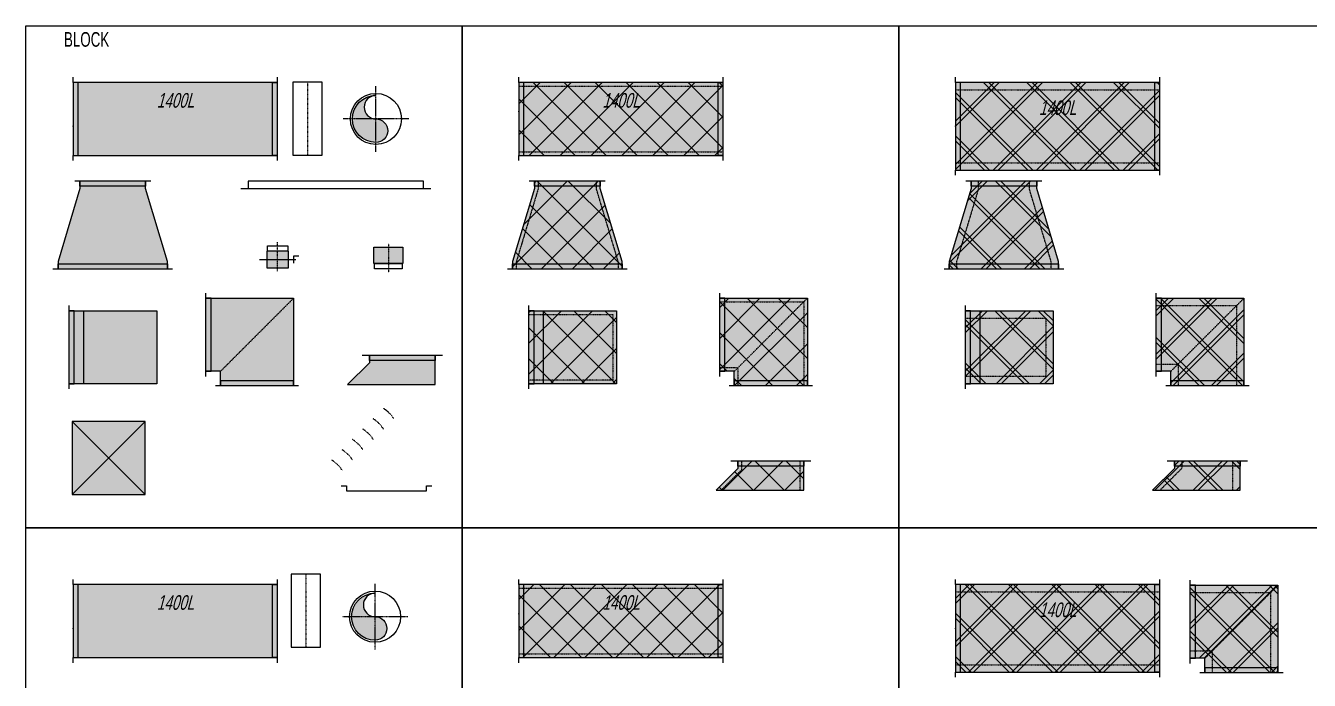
# Model space of a CAD drawing. Header units: millimetres. Extents: x 127492 to 142443, y 116686 to 152629.
# Drawn here: x 127492 to 136284, y 148148 to 152629 of the extents above; entities that cross this region are included whole.
import ezdxf

# ---------------------------------------------------------------- set-up
doc = ezdxf.new("R2010")
doc.units = ezdxf.units.MM
for name, pattern in [('Ins', [1, 0.5, -0.5]), ('SCEN', [9, 6, -1, 1, -1]), ('Vsdd', [3.55, 1.5, -0.85, 0.35, -0.85])]:
    doc.linetypes.add(name, pattern=pattern)
doc.layers.get('0').update_dxf_attribs({"lineweight": 0})
doc.layers.get('Defpoints').update_dxf_attribs({"lineweight": 0})
for name, color, linetype, lineweight in [('Hvac-SAGrille', 160, 'Continuous', 9), ('Hvac-Text', 3, 'Continuous', 0), ('Hvacduct-Flange', 8, 'Continuous', 0), ('Hvacduct-ra', 210, 'Continuous', 18), ('Hvacduct-ra-Shading', 223, 'Continuous', 0), ('Hvacduct-sa', 160, 'Continuous', 25), ('Hvacduct-sa-Shading', 163, 'Continuous', 18), ('Hvacduct-Text', 7, 'Continuous', 0), ('Hvacduct-TurningVanes', 1, 'Continuous', 0)]:
    doc.layers.add(name, color=color, linetype=linetype, lineweight=lineweight)
doc.layers.add('Hvacduct-Length', color=7, linetype='Continuous', lineweight=0, plot=False)
doc.layers.add('Hvacins', color=118, linetype='Ins')
doc.layers.add('HvacInsulation IN', color=118, linetype='Ins')
doc.styles.add('HVACS', font='ARIALN.TTF', dxfattribs={"width": 0.8})
doc.styles.add('HVACSI', font='ARIALN.TTF', dxfattribs={"width": 0.8, "oblique": 15})
doc.dimstyles.new('Check', dxfattribs={"dimtxt": 100, "dimasz": 1, "dimexe": 2, "dimexo": 0.63, "dimgap": 0.63, "dimtad": 1, "dimdec": 0, "dimrnd": 5, "dimzin": 0, "dimdsep": 46, "dimtxsty": 'HVACSI', "dimblk": 'DOT', "dimcen": 0, "dimse1": 1, "dimse2": 1, "dimsd1": 1, "dimsd2": 1, "dimclrd": 1, "dimclre": 1, "dimclrt": 256, "dimadec": 0, "dimazin": 0, "dimtfac": 1, "dimtdec": 0, "dimtofl": 0, "dimtmove": 0, "dimatfit": 3, "dimfxl": 1, "dimtolj": 1, "dimtzin": 0, "dimarcsym": 0})
pattern_1 = [(45, (-2e-11, -200), (-106.066, 106.066), []), (135, (-2e-11, -200), (-106.066, -106.066), [])]
pattern_2 = [(45, (0, 0), (-106.066, 106.066), []), (135, (0, 0), (-106.066, -106.066), [])]
pattern_3 = [(135, (0, 0), (-148.492, -148.492), []), (135, (35, 0), (-148.492, -148.492), []), (45, (0, 0), (-148.492, 148.492), []), (45, (35, 0), (-148.492, 148.492), [])]
pattern_4 = [(135, (0, 300), (-148.49, -148.49), []), (135, (35, 300), (-148.49, -148.49), []), (45, (0, 300), (-148.49, 148.49), []), (45, (35, 300), (-148.49, 148.49), [])]

# ---------------------------------------------------------------- blocks, each defined once
blk = doc.blocks.new('*U118')
at = {"layer": 'Hvacduct-sa-Shading'}
h = blk.add_hatch(color=256, dxfattribs=at)
h.dxf.hatch_style = 1
h.paths.add_polyline_path([(0, 0), (500, 0), (500, 500), (0, 500)])
at = {"color": 0}
blk.add_lwpolyline([(0, 0), (500, 0), (500, 500), (0, 500)], close=True, dxfattribs=at)
at = {"color": 8}
blk.add_solid([(0, 500), (0, 0), (139.7, 85.3), (500, 0)], dxfattribs=at)
at = {"layer": 'Hvacduct-sa', "color": 1}
for p, q in [((0, 0), (500, 500)), ((0, 500), (500, 0))]:
    blk.add_line(p, q, dxfattribs=at)
blk = doc.blocks.new('*U76')
blk.add_line((-50, -50), (1250, -50))
blk.add_lwpolyline([(0, 0), (0, -50), (1200, -50), (1200, 0)], close=True)
blk = doc.blocks.new('*U279')
at = {"layer": 'Hvacduct-sa-Shading'}
h = blk.add_hatch(color=256, dxfattribs=at)
h.dxf.hatch_style = 2
h.paths.add_polyline_path([(450, -200), (450, -50), (450, 0), (0, 0), (0, -50), (-150, -200)])
at = {"color": 0, "linetype": 'Continuous', "flags": 128}
blk.add_lwpolyline([(450, -200), (450, -50), (450, 0), (0, 0), (0, -50), (-150, -200)], close=True, dxfattribs=at)
at = {"color": 8, "linetype": 'Continuous', "flags": 128}
blk.add_lwpolyline([(500, 0), (450, 0), (450, -35), (0, -35), (0, 0), (-50, 0)], dxfattribs=at)
blk = doc.blocks.new('*U82')
at = {"color": 1, "linetype": 'Vsdd'}
blk.add_line((0, 500), (0, 0), dxfattribs=at)
blk.add_lwpolyline([(-100, 0), (100, 0), (100, 500), (-100, 500)], close=True)
blk = doc.blocks.new('DuctShadow')
h = blk.add_hatch(color=8)
h.dxf.hatch_style = 1
edge = h.paths.add_edge_path()
edge.add_arc((0, 80.5), 80.5, 90, 270)
edge.add_arc((0, -80.5), 80.5, -90, 90, ccw=False)
edge.add_arc((0, 0), 161, 90, 270, ccw=False)
at = {"color": 1, "linetype": 'SCEN'}
for p, q in [((0, -225), (0, 225)), ((225, 0), (-225, 0))]:
    blk.add_line(p, q, dxfattribs=at)
at = {"color": 1}
blk.add_lwpolyline([(0, 161, 1), (0, 0, -1), (0, -161, -1)], format="xyb", close=True, dxfattribs=at)
at = {"color": 0, "linetype": 'Continuous'}
blk.add_circle((0, 0), 175, dxfattribs=at)
blk = doc.blocks.new('*D196')
at = {"layer": 'Defpoints', "color": 0, "transparency": 16777216}
for p in [(1400, -175.3), (0, -250), (1400, -250)]:
    blk.add_point(p, dxfattribs=at)
at = {"layer": 'Hvacduct-Length', "transparency": 16777216, "insert": (700, -123.6), "char_height": 100, "attachment_point": 5, "style": 'HVACSI'}
blk.add_mtext('\\A1;1400L', dxfattribs=at)
blk = doc.blocks.new('_Dot')
at = {"color": 0, "linetype": 'ByBlock', "lineweight": -2}
blk.add_line((-0.5, 0), (-1, 0), dxfattribs=at)
at = {"color": 0, "linetype": 'ByBlock', "const_width": 0.5}
blk.add_lwpolyline([(-0.25, 0, 1), (0.25, 0, 1)], format="xyb", close=True, dxfattribs=at)
blk = doc.blocks.new('*D430')
at = {"layer": 'Defpoints', "color": 0, "transparency": 16777216}
for p in [(1400, -175.3), (0, -250), (1400, -250)]:
    blk.add_point(p, dxfattribs=at)
at = {"layer": 'Hvacduct-Length', "transparency": 16777216, "insert": (700, -123.6), "char_height": 100, "attachment_point": 5, "style": 'HVACSI'}
blk.add_mtext('\\A1;1400L', dxfattribs=at)
blk = doc.blocks.new('*U183')
at = {"layer": 'Hvacduct-sa-Shading'}
h = blk.add_hatch(color=256, dxfattribs=at)
h.dxf.hatch_style = 1
h.paths.add_polyline_path([(375, 0), (375, 50), (225, 550), (225, 600), (-225, 600), (-225, 550), (-375, 50), (-375, 0)])
at = {"color": 0, "linetype": 'Continuous', "flags": 128}
blk.add_lwpolyline([(375, 0), (375, 50), (225, 550), (225, 600), (-225, 600), (-225, 550), (-375, 50), (-375, 0)], close=True, dxfattribs=at)
at = {"color": 8, "linetype": 'Continuous', "flags": 128}
for points in [[(260, 600), (225, 600), (225, 565), (-225, 565), (-225, 600), (-260, 600)], [(-410, 0), (-375, 0), (-375, 35), (375, 35), (375, 0), (410, 0)]]:
    blk.add_lwpolyline(points, dxfattribs=at)
blk = doc.blocks.new('*U427')
at = {"layer": 'Hvacduct-sa-Shading'}
h = blk.add_hatch(color=256, dxfattribs=at)
h.dxf.hatch_style = 1
h.paths.add_polyline_path([(375, 0), (375, 50), (225, 550), (225, 600), (-225, 600), (-225, 550), (-375, 50), (-375, 0)])
at = {"layer": 'HvacInsulation IN'}
h = blk.add_hatch(dxfattribs=at)
h.set_pattern_fill('INS25I', color=256, style=0, pattern_type=2)
h.set_pattern_definition(pattern_2)
h.paths.add_polyline_path([(375, 0), (375, 50), (225, 550), (225, 600), (-225, 600), (-225, 550), (-375, 50), (-375, 0)])
at = {"color": 0, "linetype": 'Continuous', "flags": 128}
blk.add_lwpolyline([(375, 0), (375, 50), (225, 550), (225, 600), (-225, 600), (-225, 550), (-375, 50), (-375, 0)], close=True, dxfattribs=at)
at = {"color": 8, "linetype": 'Continuous', "flags": 128}
for points in [[(260, 600), (225, 600), (225, 565), (-225, 565), (-225, 600), (-260, 600)], [(-410, 0), (-375, 0), (-375, 35), (375, 35), (375, 0), (410, 0)]]:
    blk.add_lwpolyline(points, dxfattribs=at)
at = {"layer": 'Hvacins', "flags": 128}
for points in [[(-200, 600), (-200, 546.3), (-350, 46.3), (-350, 0)], [(350, 0), (350, 46.3), (200, 546.3), (200, 600)]]:
    blk.add_lwpolyline(points, dxfattribs=at)
blk = doc.blocks.new('*U185')
at = {"layer": 'Hvacduct-sa-Shading'}
h = blk.add_hatch(color=256, dxfattribs=at)
h.dxf.hatch_style = 1
h.paths.add_polyline_path([(600, 0), (0, 0), (0, 500), (600, 500)])
at = {"color": 0}
blk.add_line((100, 0), (100, 500), dxfattribs=at)
at = {"color": 8, "linetype": 'Continuous', "flags": 128}
blk.add_lwpolyline([(0, -35), (0, 0), (35, 0), (35, 500), (0, 500), (0, 535)], dxfattribs=at)
at = {"color": 0, "linetype": 'Continuous', "flags": 128}
blk.add_lwpolyline([(600, 0), (0, 0), (0, 500), (600, 500)], close=True, dxfattribs=at)
blk = doc.blocks.new('*U426')
at = {"layer": 'Hvacduct-sa-Shading'}
h = blk.add_hatch(color=256, dxfattribs=at)
h.dxf.hatch_style = 1
h.paths.add_polyline_path([(600, 0), (0, 0), (0, 500), (600, 500)])
at = {"layer": 'HvacInsulation IN'}
h = blk.add_hatch(dxfattribs=at)
h.set_pattern_fill('INS25I', color=256, style=0, pattern_type=2)
h.set_pattern_definition(pattern_2)
h.paths.add_polyline_path([(600, 0), (0, 0), (0, 500), (600, 500)])
at = {"color": 0}
blk.add_line((100, 0), (100, 500), dxfattribs=at)
at = {"color": 8, "linetype": 'Continuous', "flags": 128}
blk.add_lwpolyline([(0, -35), (0, 0), (35, 0), (35, 500), (0, 500), (0, 535)], dxfattribs=at)
at = {"color": 0, "linetype": 'Continuous', "flags": 128}
blk.add_lwpolyline([(600, 0), (0, 0), (0, 500), (600, 500)], close=True, dxfattribs=at)
at = {"layer": 'Hvacins', "flags": 128}
blk.add_lwpolyline([(0, 475), (575, 475), (575, 25), (0, 25)], dxfattribs=at)
blk = doc.blocks.new('*U188')
at = {"layer": 'Hvacduct-TurningVanes', "linetype": 'Ins'}
for centre in [(-244.9, 0), (-144.9, 0), (-44.9, 0), (55.1, 0), (155.1, 0), (255.1, 0.1)]:
    blk.add_arc(centre, 250, 348.46658, 11.54051, dxfattribs=at)
blk = doc.blocks.new('*D193')
at = {"layer": 'Defpoints', "color": 0, "transparency": 16777216}
for p in [(1400, -175.3), (0, -250), (1400, -250)]:
    blk.add_point(p, dxfattribs=at)
at = {"layer": 'Hvacduct-Length', "transparency": 16777216, "insert": (700, -123.6), "char_height": 100, "attachment_point": 5, "style": 'HVACSI'}
blk.add_mtext('\\A1;1400L', dxfattribs=at)
blk = doc.blocks.new('*D433')
at = {"layer": 'Defpoints', "color": 0, "transparency": 16777216}
for p in [(1400, -225.3), (0, -300), (1400, -300)]:
    blk.add_point(p, dxfattribs=at)
at = {"layer": 'Hvacduct-Length', "transparency": 16777216, "insert": (700, -173.6), "char_height": 100, "attachment_point": 5, "style": 'HVACSI'}
blk.add_mtext('\\A1;1400L', dxfattribs=at)
blk = doc.blocks.new('*U434')
at = {"layer": 'Hvacduct-sa-Shading'}
h = blk.add_hatch(color=256, dxfattribs=at)
h.dxf.hatch_style = 1
h.paths.add_polyline_path([(375, 0), (375, 50), (225, 550), (225, 600), (-225, 600), (-225, 550), (-375, 50), (-375, 0)])
at = {"layer": 'HvacInsulation IN'}
h = blk.add_hatch(dxfattribs=at)
h.set_pattern_fill('INS50I', color=256, style=0, pattern_type=2)
h.set_pattern_definition(pattern_3)
h.paths.add_polyline_path([(375, 0), (375, 50), (225, 550), (225, 600), (-225, 600), (-225, 550), (-375, 50), (-375, 0)])
at = {"color": 0, "linetype": 'Continuous', "flags": 128}
blk.add_lwpolyline([(375, 0), (375, 50), (225, 550), (225, 600), (-225, 600), (-225, 550), (-375, 50), (-375, 0)], close=True, dxfattribs=at)
at = {"color": 8, "linetype": 'Continuous', "flags": 128}
for points in [[(260, 600), (225, 600), (225, 565), (-225, 565), (-225, 600), (-260, 600)], [(-410, 0), (-375, 0), (-375, 35), (375, 35), (375, 0), (410, 0)]]:
    blk.add_lwpolyline(points, dxfattribs=at)
at = {"layer": 'Hvacins', "flags": 128}
for points in [[(-175, 600), (-175, 546.3), (-325, 46.3), (-325, 0)], [(325, 0), (325, 46.3), (175, 546.3), (175, 600)]]:
    blk.add_lwpolyline(points, dxfattribs=at)
blk = doc.blocks.new('*U435')
at = {"layer": 'Hvacduct-sa-Shading'}
h = blk.add_hatch(color=256, dxfattribs=at)
h.dxf.hatch_style = 1
h.paths.add_polyline_path([(600, 0), (0, 0), (0, 500), (600, 500)])
at = {"layer": 'HvacInsulation IN'}
h = blk.add_hatch(dxfattribs=at)
h.set_pattern_fill('INS50I', color=256, style=0, pattern_type=2)
h.set_pattern_definition(pattern_4)
h.paths.add_polyline_path([(600, 0), (0, 0), (0, 500), (600, 500)])
at = {"color": 0}
blk.add_line((100, 0), (100, 500), dxfattribs=at)
at = {"color": 8, "linetype": 'Continuous', "flags": 128}
blk.add_lwpolyline([(0, -35), (0, 0), (35, 0), (35, 500), (0, 500), (0, 535)], dxfattribs=at)
at = {"color": 0, "linetype": 'Continuous', "flags": 128}
blk.add_lwpolyline([(600, 0), (0, 0), (0, 500), (600, 500)], close=True, dxfattribs=at)
at = {"layer": 'Hvacins', "flags": 128}
blk.add_lwpolyline([(0, 450), (550, 450), (550, 50), (0, 50)], dxfattribs=at)
blk = doc.blocks.new('Flanged')
at = {"layer": 'Hvacduct-Flange', "color": 8, "linetype": 'Continuous', "flags": 128}
blk.add_lwpolyline([(-585, 0), (-550, 0), (-550, -35), (0, -35), (0, 0), (35, 0)], dxfattribs=at)
blk = doc.blocks.new('*U436')
at = {"layer": 'Hvacduct-sa-Shading', "linetype": 'Continuous'}
blk.add_hatch(color=163, dxfattribs=at).paths.add_polyline_path([(-100, 600), (500, 600), (500, 0), (0, 0), (0, 100), (-100, 100)])
at = {"layer": 'HvacInsulation IN'}
h = blk.add_hatch(dxfattribs=at)
h.set_pattern_fill('INS50I', color=256, style=0, pattern_type=2)
h.set_pattern_definition([(135, (2e-14, -3e-11), (-148.49, -148.49), []), (135, (35, -3e-11), (-148.49, -148.49), []), (45, (2e-14, -3e-11), (-148.49, 148.49), []), (45, (35, -3e-11), (-148.49, 148.49), [])])
h.paths.add_polyline_path([(-100, 600), (500, 600), (500, 0), (0, 0), (0, 100), (-100, 100)])
at = {"layer": 'Hvacduct-Flange', "linetype": 'Continuous', "flags": 128}
for points in [[(-100, 65), (-100, 100), (-65, 100), (-65, 600), (-100, 600), (-100, 635)], [(535, 0), (500, 0), (500, 35), (0, 35), (0, 0), (-35, 0)]]:
    blk.add_lwpolyline(points, dxfattribs=at)
at = {"layer": 'Hvacduct-sa', "color": 160, "linetype": 'Continuous', "flags": 128}
blk.add_lwpolyline([(-100, 600), (500, 600), (500, 0), (0, 0), (0, 100), (-100, 100)], close=True, dxfattribs=at)
at = {"layer": 'Hvacduct-TurningVanes', "linetype": 'Ins', "flags": 128}
blk.add_lwpolyline([(0, 100), (500, 600)], dxfattribs=at)
at = {"layer": 'Hvacins', "linetype": 'Ins', "flags": 128}
for points in [[(-100, 550), (450, 550), (450, 0)], [(-100, 150), (50, 150), (50, 0)]]:
    blk.add_lwpolyline(points, dxfattribs=at)
blk = doc.blocks.new('*U425')
at = {"layer": 'Hvacduct-sa-Shading', "linetype": 'Continuous'}
blk.add_hatch(color=163, dxfattribs=at).paths.add_polyline_path([(-100, 600), (500, 600), (500, 0), (0, 0), (0, 100), (-100, 100)])
at = {"layer": 'HvacInsulation IN'}
h = blk.add_hatch(dxfattribs=at)
h.set_pattern_fill('INS25I', color=256, style=0, pattern_type=2)
h.set_pattern_definition(pattern_2)
h.paths.add_polyline_path([(-100, 600), (500, 600), (500, 0), (0, 0), (0, 100), (-100, 100)])
at = {"layer": 'Hvacduct-Flange', "linetype": 'Continuous', "flags": 128}
for points in [[(-100, 65), (-100, 100), (-65, 100), (-65, 600), (-100, 600), (-100, 635)], [(535, 0), (500, 0), (500, 35), (0, 35), (0, 0), (-35, 0)]]:
    blk.add_lwpolyline(points, dxfattribs=at)
at = {"layer": 'Hvacduct-sa', "color": 160, "linetype": 'Continuous', "flags": 128}
blk.add_lwpolyline([(-100, 600), (500, 600), (500, 0), (0, 0), (0, 100), (-100, 100)], close=True, dxfattribs=at)
at = {"layer": 'Hvacduct-TurningVanes', "linetype": 'Ins', "flags": 128}
blk.add_lwpolyline([(0, 100), (500, 600)], dxfattribs=at)
at = {"layer": 'Hvacins', "linetype": 'Ins', "flags": 128}
for points in [[(-100, 575), (475, 575), (475, 0)], [(-100, 125), (25, 125), (25, 0)]]:
    blk.add_lwpolyline(points, dxfattribs=at)
blk = doc.blocks.new('*U260')
at = {"layer": 'Hvacduct-sa-Shading', "linetype": 'Continuous'}
blk.add_hatch(color=163, dxfattribs=at).paths.add_polyline_path([(-100, 600), (500, 600), (500, 0), (0, 0), (0, 100), (-100, 100)])
at = {"layer": 'Hvacduct-Flange', "linetype": 'Continuous', "flags": 128}
for points in [[(-100, 65), (-100, 100), (-65, 100), (-65, 600), (-100, 600), (-100, 635)], [(535, 0), (500, 0), (500, 35), (0, 35), (0, 0), (-35, 0)]]:
    blk.add_lwpolyline(points, dxfattribs=at)
at = {"layer": 'Hvacduct-sa', "color": 160, "linetype": 'Continuous', "flags": 128}
blk.add_lwpolyline([(-100, 600), (500, 600), (500, 0), (0, 0), (0, 100), (-100, 100)], close=True, dxfattribs=at)
at = {"layer": 'Hvacduct-TurningVanes', "linetype": 'Ins', "flags": 128}
blk.add_lwpolyline([(0, 100), (500, 600)], dxfattribs=at)
blk = doc.blocks.new('*U414')
at = {"layer": 'Hvacduct-ra-Shading', "linetype": 'Continuous'}
blk.add_hatch(color=256, dxfattribs=at).paths.add_polyline_path([(-100, 600), (500, 600), (500, 0), (0, 0), (0, 100), (-100, 100)])
at = {"layer": 'HvacInsulation IN'}
h = blk.add_hatch(dxfattribs=at)
h.set_pattern_fill('INS50I', color=256, style=0, pattern_type=2)
h.set_pattern_definition(pattern_3)
h.paths.add_polyline_path([(-100, 600), (500, 600), (500, 0), (0, 0), (0, 100), (-100, 100)])
at = {"layer": 'Hvacduct-Flange', "linetype": 'Continuous', "flags": 128}
for points in [[(-100, 65), (-100, 100), (-65, 100), (-65, 600), (-100, 600), (-100, 635)], [(535, 0), (500, 0), (500, 35), (0, 35), (0, 0), (-35, 0)]]:
    blk.add_lwpolyline(points, dxfattribs=at)
at = {"layer": 'Hvacduct-ra', "linetype": 'Continuous', "flags": 128}
blk.add_lwpolyline([(-100, 600), (500, 600), (500, 0), (0, 0), (0, 100), (-100, 100)], close=True, dxfattribs=at)
at = {"layer": 'Hvacduct-TurningVanes', "linetype": 'Ins', "flags": 128}
blk.add_lwpolyline([(0, 100), (500, 600)], dxfattribs=at)
at = {"layer": 'Hvacins', "linetype": 'Ins', "flags": 128}
for points in [[(-100, 550), (450, 550), (450, 0)], [(-100, 150), (50, 150), (50, 0)]]:
    blk.add_lwpolyline(points, dxfattribs=at)
blk = doc.blocks.new('*U424')
at = {"layer": 'Hvacduct-sa-Shading'}
h = blk.add_hatch(color=256, dxfattribs=at)
h.dxf.hatch_style = 2
h.paths.add_polyline_path([(450, -200), (450, -50), (450, 0), (0, 0), (0, -50), (-150, -200)])
at = {"layer": 'HvacInsulation IN'}
h = blk.add_hatch(dxfattribs=at)
h.set_pattern_fill('INS25I', color=256, style=0, pattern_type=2)
h.set_pattern_definition(pattern_2)
h.paths.add_polyline_path([(450, -200), (450, -50), (450, 0), (0, 0), (0, -50), (-150, -200)])
at = {"color": 0, "linetype": 'Continuous', "flags": 128}
blk.add_lwpolyline([(450, -200), (450, -50), (450, 0), (0, 0), (0, -50), (-150, -200)], close=True, dxfattribs=at)
at = {"color": 8, "linetype": 'Continuous', "flags": 128}
blk.add_lwpolyline([(500, 0), (450, 0), (450, -35), (0, -35), (0, 0), (-50, 0)], dxfattribs=at)
at = {"layer": 'Hvacins', "linetype": 'Ins', "flags": 128}
for points in [[(25, 0), (25, -60.4), (-114.6, -200)], [(425, -200), (425, -50), (425, 0)]]:
    blk.add_lwpolyline(points, dxfattribs=at)
blk = doc.blocks.new('*U437')
at = {"layer": 'Hvacduct-sa-Shading'}
h = blk.add_hatch(color=256, dxfattribs=at)
h.dxf.hatch_style = 2
h.paths.add_polyline_path([(450, -200), (450, -50), (450, 0), (0, 0), (0, -50), (-150, -200)])
at = {"layer": 'HvacInsulation IN'}
h = blk.add_hatch(dxfattribs=at)
h.set_pattern_fill('INS50I', color=256, style=0, pattern_type=2)
h.set_pattern_definition(pattern_4)
h.paths.add_polyline_path([(450, -200), (450, -50), (450, 0), (0, 0), (0, -50), (-150, -200)])
at = {"color": 0, "linetype": 'Continuous', "flags": 128}
blk.add_lwpolyline([(450, -200), (450, -50), (450, 0), (0, 0), (0, -50), (-150, -200)], close=True, dxfattribs=at)
at = {"color": 8, "linetype": 'Continuous', "flags": 128}
blk.add_lwpolyline([(500, 0), (450, 0), (450, -35), (0, -35), (0, 0), (-50, 0)], dxfattribs=at)
at = {"layer": 'Hvacins', "linetype": 'Ins', "flags": 128}
for points in [[(50, 0), (50, -50), (-100, -200)], [(400, -200), (400, -50), (400, 0)]]:
    blk.add_lwpolyline(points, dxfattribs=at)
blk = doc.blocks.new('*D423')
at = {"layer": 'Defpoints', "color": 0, "transparency": 16777216}
for p in [(1400, -175.3), (0, -250), (1400, -250)]:
    blk.add_point(p, dxfattribs=at)
at = {"layer": 'Hvacduct-Length', "transparency": 16777216, "insert": (700, -123.6), "char_height": 100, "attachment_point": 5, "style": 'HVACSI'}
blk.add_mtext('\\A1;1400L', dxfattribs=at)
blk = doc.blocks.new('*D413')
at = {"layer": 'Defpoints', "color": 0, "transparency": 16777216}
for p in [(1400, -225.3), (0, -300), (1400, -300)]:
    blk.add_point(p, dxfattribs=at)
at = {"layer": 'Hvacduct-Length', "transparency": 16777216, "insert": (700, -173.6), "char_height": 100, "attachment_point": 5, "style": 'HVACSI'}
blk.add_mtext('\\A1;1400L', dxfattribs=at)
blk = doc.blocks.new('*U335')
at = {"layer": 'Hvacduct-sa-Shading'}
h = blk.add_hatch(color=256, dxfattribs=at)
h.dxf.hatch_style = 1
h.paths.add_polyline_path([(100, 0), (100, -112.5), (-100, -112.5), (-100, 0)])
at = {"color": 0, "linetype": 'Continuous', "flags": 128}
for points in [[(100, 0), (100, -112.5), (-100, -112.5), (-100, 0)], [(95, -112.5), (95, -150), (-95, -150), (-95, -112.5)]]:
    blk.add_lwpolyline(points, close=True, dxfattribs=at)
at = {"layer": 'Hvacduct-ra', "color": 1, "linetype": 'Ins'}
blk.add_line((0, 25), (0, -175), dxfattribs=at)
blk = doc.blocks.new('*U325')
at = {"layer": 'Hvacduct-sa-Shading'}
h = blk.add_hatch(color=256, dxfattribs=at)
h.dxf.hatch_style = 1
h.paths.add_polyline_path([(75, 0), (75, 112.5), (-75, 112.5), (-75, 0)])
at = {"color": 0, "linetype": 'Continuous', "flags": 128}
for points in [[(75, 0), (75, 112.5), (-75, 112.5), (-75, 0)], [(-70, 112.5), (-70, 150), (70, 150), (70, 112.5)]]:
    blk.add_lwpolyline(points, close=True, dxfattribs=at)
at = {"layer": 'Hvacduct-ra', "color": 1, "linetype": 'Ins'}
blk.add_line((0, -25), (0, 175), dxfattribs=at)
at = {"layer": 'Hvacduct-sa', "color": 1, "linetype": 'Continuous'}
blk.add_line((-125, 56.25), (125, 56.25), dxfattribs=at)
at = {"layer": 'Hvacduct-sa', "color": 1, "linetype": 'Continuous', "flags": 128}
blk.add_lwpolyline([(110, 31.25), (110, 81.25), (145, 81.25)], dxfattribs=at)
blk = doc.blocks.new('*U195')
at = {"layer": 'Hvacduct-sa-Shading'}
h = blk.add_hatch(color=256, dxfattribs=at)
h.dxf.hatch_style = 2
h.paths.add_polyline_path([(0, -500), (1400, -500), (1400, 0), (0, 0)])
at = {"color": 8, "linetype": 'Continuous', "flags": 128}
for points in [[(0, -535), (0, -500), (35, -500), (35, 0), (0, 0), (0, 35)], [(1400, -535), (1400, -500), (1365, -500), (1365, 0), (1400, 0), (1400, 35)]]:
    blk.add_lwpolyline(points, dxfattribs=at)
at = {"color": 0, "linetype": 'Continuous', "flags": 128}
blk.add_lwpolyline([(0, -500), (1400, -500), (1400, 0), (0, 0)], close=True, dxfattribs=at)
at = {"layer": 'Hvacduct-Flange', "color": 160, "linetype": 'Continuous'}
blk.add_point((0, -300), dxfattribs=at)
at = {"layer": 'Hvacduct-Flange', "color": 163, "linetype": 'Continuous'}
blk.add_point((0, -300), dxfattribs=at)
at = {"layer": 'Hvacduct-Text', "style": 'HVACS', "width": 0.8}
blk.add_attdef('SIZE', (95.5, -160.3), '', height=100, dxfattribs=at)
at = {"layer": 'Hvacduct-Text', "style": 'HVACSI', "oblique": 15, "width": 0.8}
blk.add_attdef('LENGTH', (923.7, -563.5), '', height=100, dxfattribs=at)
at = {"layer": 'Hvacduct-Length'}
dim = blk.add_linear_dim(base=(1400, -175.3), p1=(0, -250), p2=(1400, -250), dimstyle='Check', override={"dimpost": 'L', "dimtmove": 1}, dxfattribs=at)
dim.commit()
dim.dimension.update_dxf_attribs({"geometry": '*D196', "text_midpoint": (700, -123.6)})
blk = doc.blocks.new('*U429')
at = {"layer": 'Hvacduct-sa-Shading'}
h = blk.add_hatch(color=256, dxfattribs=at)
h.dxf.hatch_style = 2
h.paths.add_polyline_path([(0, -500), (1400, -500), (1400, 0), (0, 0)])
at = {"layer": 'HvacInsulation IN'}
h = blk.add_hatch(dxfattribs=at)
h.set_pattern_fill('INS25I', color=256, style=0, pattern_type=2)
h.set_pattern_definition(pattern_1)
h.paths.add_polyline_path([(0, -500), (1400, -500), (1400, 0), (0, 0)])
at = {"color": 8, "linetype": 'Continuous', "flags": 128}
for points in [[(0, -535), (0, -500), (35, -500), (35, 0), (0, 0), (0, 35)], [(1400, -535), (1400, -500), (1365, -500), (1365, 0), (1400, 0), (1400, 35)]]:
    blk.add_lwpolyline(points, dxfattribs=at)
at = {"color": 0, "linetype": 'Continuous', "flags": 128}
blk.add_lwpolyline([(0, -500), (1400, -500), (1400, 0), (0, 0)], close=True, dxfattribs=at)
at = {"layer": 'Hvacduct-Flange', "color": 160, "linetype": 'Continuous'}
blk.add_point((0, -200), dxfattribs=at)
at = {"layer": 'Hvacduct-Flange', "color": 163, "linetype": 'Continuous'}
blk.add_point((0, -200), dxfattribs=at)
at = {"layer": 'Hvacins'}
for p, q in [((0, -25), (1400, -25)), ((0, -475), (1400, -475))]:
    blk.add_line(p, q, dxfattribs=at)
at = {"layer": 'Hvacduct-Text', "style": 'HVACS', "width": 0.8}
blk.add_attdef('SIZE', (95.5, -160.3), '', height=100, dxfattribs=at)
at = {"layer": 'Hvacduct-Text', "style": 'HVACSI', "oblique": 15, "width": 0.8}
blk.add_attdef('LENGTH', (923.7, -563.5), '', height=100, dxfattribs=at)
at = {"layer": 'Hvacduct-Length'}
dim = blk.add_linear_dim(base=(1400, -175.3), p1=(0, -250), p2=(1400, -250), dimstyle='Check', override={"dimpost": 'L', "dimtmove": 1}, dxfattribs=at)
dim.commit()
dim.dimension.update_dxf_attribs({"geometry": '*D430', "text_midpoint": (700, -123.6)})
blk = doc.blocks.new('*U192')
at = {"layer": 'Hvacduct-ra-Shading'}
h = blk.add_hatch(color=256, dxfattribs=at)
h.dxf.hatch_style = 2
h.paths.add_polyline_path([(0, -500), (1400, -500), (1400, 0), (0, 0)])
at = {"color": 8, "linetype": 'Continuous', "flags": 128}
for points in [[(0, -535), (0, -500), (35, -500), (35, 0), (0, 0), (0, 35)], [(1400, -535), (1400, -500), (1365, -500), (1365, 0), (1400, 0), (1400, 35)]]:
    blk.add_lwpolyline(points, dxfattribs=at)
at = {"color": 0, "linetype": 'Continuous', "flags": 128}
blk.add_lwpolyline([(0, -500), (1400, -500), (1400, 0), (0, 0)], close=True, dxfattribs=at)
at = {"layer": 'Hvacduct-Flange', "color": 160, "linetype": 'Continuous'}
blk.add_point((0, -300), dxfattribs=at)
at = {"layer": 'Hvacduct-Flange', "color": 163, "linetype": 'Continuous'}
blk.add_point((0, -300), dxfattribs=at)
at = {"layer": 'Hvacduct-Text', "style": 'HVACS', "width": 0.8}
blk.add_attdef('SIZE', (95.5, -160.3), '', height=100, dxfattribs=at)
at = {"layer": 'Hvacduct-Text', "style": 'HVACSI', "oblique": 15, "width": 0.8}
blk.add_attdef('LENGTH', (923.7, -563.5), '', height=100, dxfattribs=at)
at = {"layer": 'Hvacduct-Length'}
dim = blk.add_linear_dim(base=(1400, -175.3), p1=(0, -250), p2=(1400, -250), dimstyle='Check', override={"dimpost": 'L', "dimtmove": 1}, dxfattribs=at)
dim.commit()
dim.dimension.update_dxf_attribs({"geometry": '*D193', "text_midpoint": (700, -123.6)})
blk = doc.blocks.new('*U432')
at = {"layer": 'Hvacduct-sa-Shading'}
h = blk.add_hatch(color=256, dxfattribs=at)
h.dxf.hatch_style = 2
h.paths.add_polyline_path([(0, -600), (1400, -600), (1400, 0), (0, 0)])
at = {"layer": 'HvacInsulation IN'}
h = blk.add_hatch(dxfattribs=at)
h.set_pattern_fill('INS50I', color=256, style=0, pattern_type=2)
h.set_pattern_definition(pattern_3)
h.paths.add_polyline_path([(0, -600), (1400, -600), (1400, 0), (0, 0)])
at = {"color": 8, "linetype": 'Continuous', "flags": 128}
for points in [[(0, -635), (0, -600), (35, -600), (35, 0), (0, 0), (0, 35)], [(1400, -635), (1400, -600), (1365, -600), (1365, 0), (1400, 0), (1400, 35)]]:
    blk.add_lwpolyline(points, dxfattribs=at)
at = {"color": 0, "linetype": 'Continuous', "flags": 128}
blk.add_lwpolyline([(0, -600), (1400, -600), (1400, 0), (0, 0)], close=True, dxfattribs=at)
at = {"layer": 'Hvacduct-Flange', "color": 160, "linetype": 'Continuous'}
blk.add_point((0, -300), dxfattribs=at)
at = {"layer": 'Hvacduct-Flange', "color": 163, "linetype": 'Continuous'}
blk.add_point((0, -300), dxfattribs=at)
at = {"layer": 'Hvacins'}
for p, q in [((0, -50), (1400, -50)), ((0, -550), (1400, -550))]:
    blk.add_line(p, q, dxfattribs=at)
at = {"layer": 'Hvacduct-Text', "style": 'HVACS', "width": 0.8}
blk.add_attdef('SIZE', (95.5, -160.3), '', height=100, dxfattribs=at)
at = {"layer": 'Hvacduct-Text', "style": 'HVACSI', "oblique": 15, "width": 0.8}
blk.add_attdef('LENGTH', (923.7, -563.5), '', height=100, dxfattribs=at)
at = {"layer": 'Hvacduct-Length'}
dim = blk.add_linear_dim(base=(1400, -225.3), p1=(0, -300), p2=(1400, -300), dimstyle='Check', override={"dimpost": 'L', "dimtmove": 1}, dxfattribs=at)
dim.commit()
dim.dimension.update_dxf_attribs({"geometry": '*D433', "text_midpoint": (700, -173.6)})
blk = doc.blocks.new('*U422')
at = {"layer": 'Hvacduct-ra-Shading'}
h = blk.add_hatch(color=256, dxfattribs=at)
h.dxf.hatch_style = 2
h.paths.add_polyline_path([(0, -500), (1400, -500), (1400, 0), (0, 0)])
at = {"layer": 'HvacInsulation IN'}
h = blk.add_hatch(dxfattribs=at)
h.set_pattern_fill('INS25I', color=256, style=0, pattern_type=2)
h.set_pattern_definition(pattern_1)
h.paths.add_polyline_path([(0, -500), (1400, -500), (1400, 0), (0, 0)])
at = {"color": 8, "linetype": 'Continuous', "flags": 128}
for points in [[(0, -535), (0, -500), (35, -500), (35, 0), (0, 0), (0, 35)], [(1400, -535), (1400, -500), (1365, -500), (1365, 0), (1400, 0), (1400, 35)]]:
    blk.add_lwpolyline(points, dxfattribs=at)
at = {"color": 0, "linetype": 'Continuous', "flags": 128}
blk.add_lwpolyline([(0, -500), (1400, -500), (1400, 0), (0, 0)], close=True, dxfattribs=at)
at = {"layer": 'Hvacduct-Flange', "color": 160, "linetype": 'Continuous'}
blk.add_point((0, -200), dxfattribs=at)
at = {"layer": 'Hvacduct-Flange', "color": 163, "linetype": 'Continuous'}
blk.add_point((0, -200), dxfattribs=at)
at = {"layer": 'Hvacins'}
for p, q in [((0, -25), (1400, -25)), ((0, -475), (1400, -475))]:
    blk.add_line(p, q, dxfattribs=at)
at = {"layer": 'Hvacduct-Text', "style": 'HVACS', "width": 0.8}
blk.add_attdef('SIZE', (95.5, -160.3), '', height=100, dxfattribs=at)
at = {"layer": 'Hvacduct-Text', "style": 'HVACSI', "oblique": 15, "width": 0.8}
blk.add_attdef('LENGTH', (923.7, -563.5), '', height=100, dxfattribs=at)
at = {"layer": 'Hvacduct-Length'}
dim = blk.add_linear_dim(base=(1400, -175.3), p1=(0, -250), p2=(1400, -250), dimstyle='Check', override={"dimpost": 'L', "dimtmove": 1}, dxfattribs=at)
dim.commit()
dim.dimension.update_dxf_attribs({"geometry": '*D423', "text_midpoint": (700, -123.6)})
blk = doc.blocks.new('*U412')
at = {"layer": 'Hvacduct-ra-Shading'}
h = blk.add_hatch(color=256, dxfattribs=at)
h.dxf.hatch_style = 2
h.paths.add_polyline_path([(0, -600), (1400, -600), (1400, 0), (0, 0)])
at = {"layer": 'HvacInsulation IN'}
h = blk.add_hatch(dxfattribs=at)
h.set_pattern_fill('INS50I', color=256, style=0, pattern_type=2)
h.set_pattern_definition(pattern_3)
h.paths.add_polyline_path([(0, -600), (1400, -600), (1400, 0), (0, 0)])
at = {"color": 8, "linetype": 'Continuous', "flags": 128}
for points in [[(0, -635), (0, -600), (35, -600), (35, 0), (0, 0), (0, 35)], [(1400, -635), (1400, -600), (1365, -600), (1365, 0), (1400, 0), (1400, 35)]]:
    blk.add_lwpolyline(points, dxfattribs=at)
at = {"color": 0, "linetype": 'Continuous', "flags": 128}
blk.add_lwpolyline([(0, -600), (1400, -600), (1400, 0), (0, 0)], close=True, dxfattribs=at)
at = {"layer": 'Hvacduct-Flange', "color": 160, "linetype": 'Continuous'}
blk.add_point((0, -300), dxfattribs=at)
at = {"layer": 'Hvacduct-Flange', "color": 163, "linetype": 'Continuous'}
blk.add_point((0, -300), dxfattribs=at)
at = {"layer": 'Hvacins'}
for p, q in [((0, -50), (1400, -50)), ((0, -550), (1400, -550))]:
    blk.add_line(p, q, dxfattribs=at)
at = {"layer": 'Hvacduct-Text', "style": 'HVACS', "width": 0.8}
blk.add_attdef('SIZE', (95.5, -160.3), '', height=100, dxfattribs=at)
at = {"layer": 'Hvacduct-Text', "style": 'HVACSI', "oblique": 15, "width": 0.8}
blk.add_attdef('LENGTH', (923.7, -563.5), '', height=100, dxfattribs=at)
at = {"layer": 'Hvacduct-Length'}
dim = blk.add_linear_dim(base=(1400, -225.3), p1=(0, -300), p2=(1400, -300), dimstyle='Check', override={"dimpost": 'L', "dimtmove": 1}, dxfattribs=at)
dim.commit()
dim.dimension.update_dxf_attribs({"geometry": '*D413', "text_midpoint": (700, -173.6)})

msp = doc.modelspace()

# ---------------------------------------------------------------- linework, layer by layer
at = {"elevation": 100.5}
for points in [[(127491.6, 152628.7), (130481.8, 152628.7), (130481.8, 149192), (127491.6, 149192)], [(130481.8, 152628.7), (133472, 152628.7), (133472, 149192), (130481.8, 149192)], [(133472, 152628.7), (136462.2, 152628.7), (136462.2, 149192), (133472, 149192)], [(127491.6, 149192), (130481.8, 149192), (130481.8, 145755.2), (127491.6, 145755.2)], [(130481.8, 149192), (133472, 149192), (133472, 145755.2), (130481.8, 145755.2)], [(133472, 149192), (136462.2, 149192), (136462.2, 145755.2), (133472, 145755.2)]]:
    msp.add_lwpolyline(points, close=True, dxfattribs=at)

# ---------------------------------------------------------------- block references
at = {"layer": 'Hvac-SAGrille', "linetype": 'Continuous'}
msp.add_blockref('*U76', (129016.1, 151564.3), dxfattribs=at)
at = {"layer": 'Hvacduct-ra', "linetype": 'Continuous'}
for name, p in [('*U82', (129410.9, 148374.7)), ('*U192', (127817.2, 148803.6)), ('DuctShadow', (129884.9, 148583.4)), ('*U422', (130869.2, 148803.6)), ('*U412', (133859.4, 148803.6)), ('*U414', (135568.5, 148198.9))]:
    msp.add_blockref(name, p, dxfattribs=at)
at = {"layer": 'Hvacduct-sa', "linetype": 'Continuous'}
for name, p in [('*U195', (127817.2, 152240.4)), ('*U82', (129421.9, 151742)), ('DuctShadow', (129890.5, 151990.4)), ('*U429', (130869.2, 152240.4)), ('*U432', (133859.4, 152240.4)), ('*U183', (128088.1, 150964.3)), ('*U427', (131201.2, 150964.3)), ('*U434', (134191.4, 150964.3)), ('*U325', (129217.2, 150972.4)), ('*U335', (129975.9, 151113.4, 100.5)), ('*U185', (127789.8, 150177.9)), ('*U426', (130938.5, 150177.9)), ('*U435', (133928.7, 150177.9)), ('*U279', (129845.4, 150372)), ('*U118', (127808.9, 149419)), ('*U424', (132370.3, 149648.5)), ('*U437', (135360.5, 149648.5)), ('Flanged', (130238, 149479))]:
    msp.add_blockref(name, p, dxfattribs=at)
at = {"layer": 'Hvacduct-sa'}
for name, p in [('*U260', (128826.1, 150163)), ('*U425', (132345.3, 150163)), ('*U436', (135335.5, 150163))]:
    msp.add_blockref(name, p, dxfattribs=at)
at = {"layer": 'Hvacduct-TurningVanes', "linetype": 'Ins', "rotation": 45.0000000000027}
msp.add_blockref('*U188', (129624.8, 149619.8), dxfattribs=at)

# ---------------------------------------------------------------- texts
at = {"layer": 'Hvac-Text', "style": 'HVACS', "width": 0.8}
msp.add_text('BLOCK', height=100, dxfattribs=at).set_placement((127753.5, 152484.8, 100.5))

doc.saveas('drawing.dxf')
